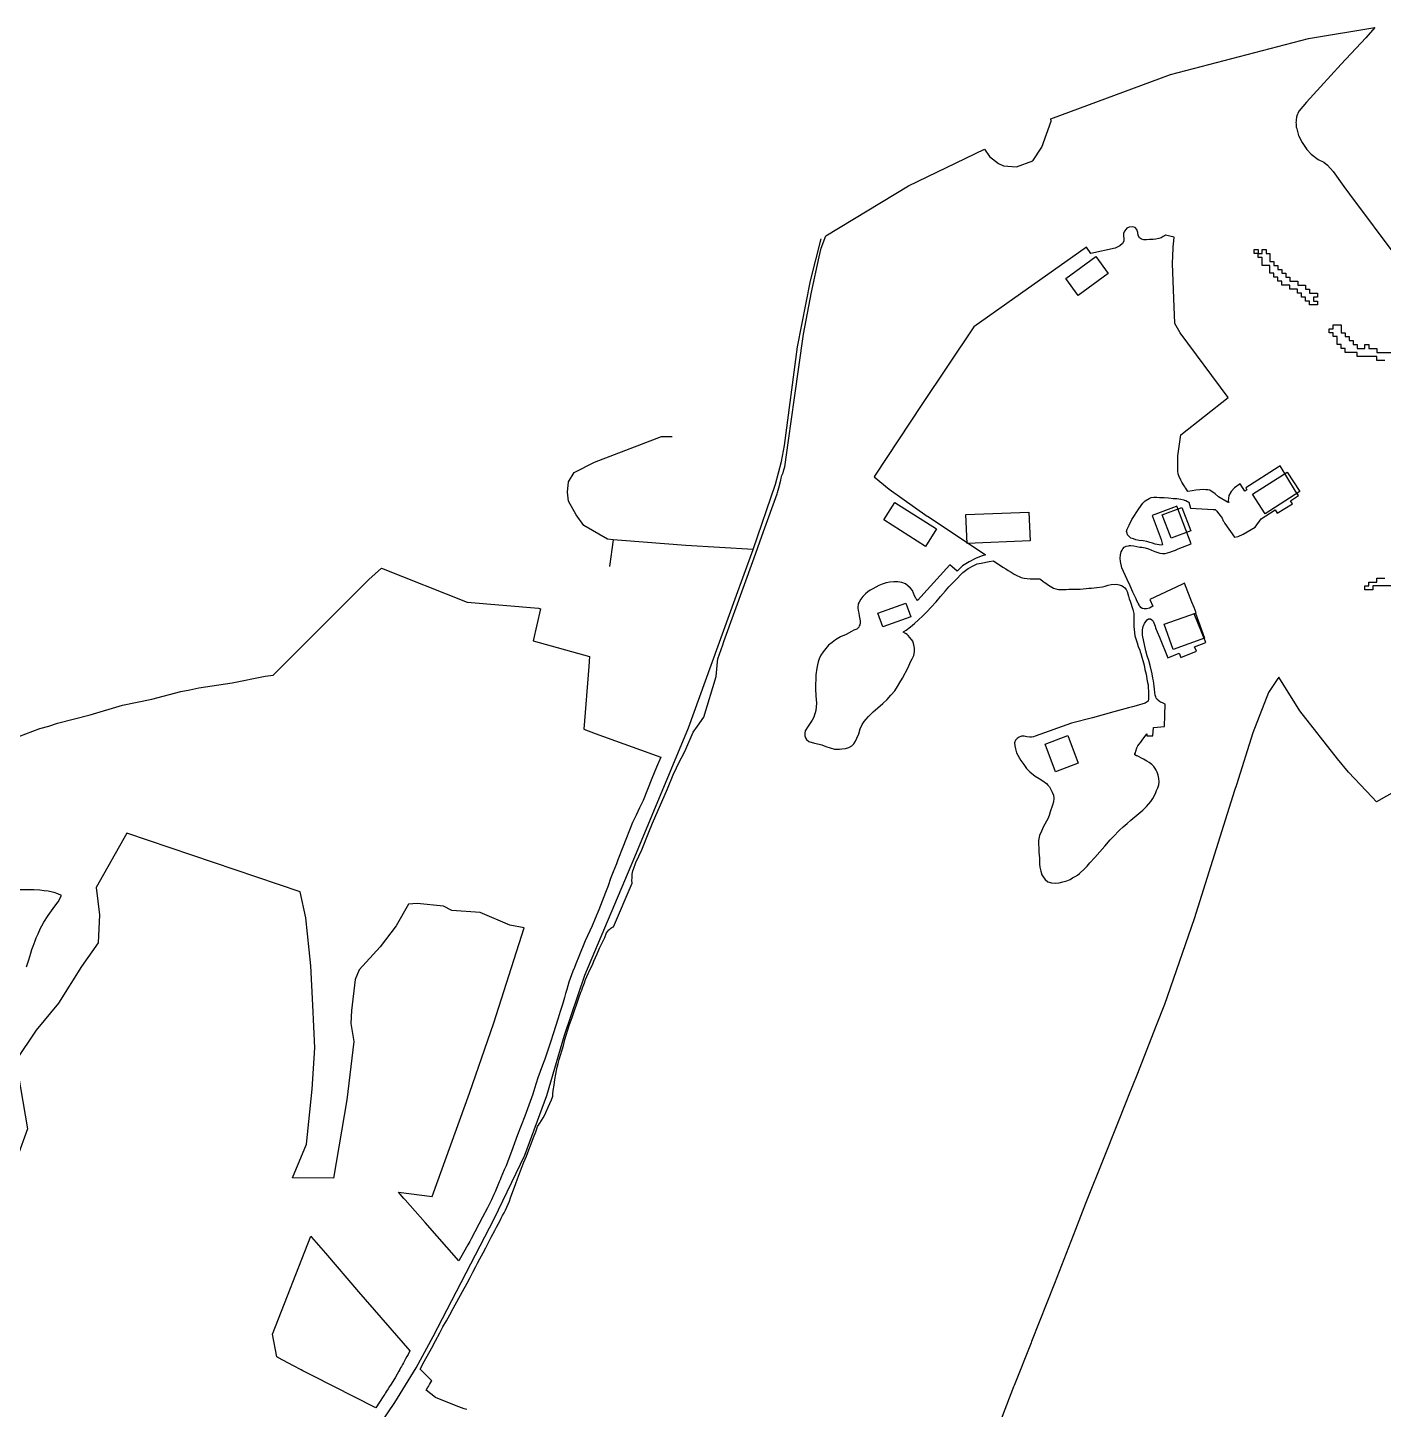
# Model space of a CAD drawing. Header units: metres. Extents: x 553506 to 563855, y 142925 to 150243.
# Drawn here: x 559672 to 560357, y 149386 to 150084 of the extents above; entities that cross this region are included whole.
import ezdxf

# ---------------------------------------------------------------- set-up
doc = ezdxf.new("R2010")
doc.units = ezdxf.units.M
for name, color, linetype in [('C-ANCIENT_WOODLAND', 94, 'Continuous'), ('C-BUILDINGS', 8, 'Continuous'), ('C-FLOOD_ZONE_3', 150, 'Continuous'), ('C-ROADS', 33, 'Continuous')]:
    doc.layers.add(name, color=color, linetype=linetype)

msp = doc.modelspace()

# ---------------------------------------------------------------- linework, layer by layer
at = {"layer": 'C-ANCIENT_WOODLAND'}
for points in [[(559894.0504, 149385.7667), (559892.8054, 149386.2666), (559890.0516, 149387.2663), (559884.5026, 149389.4657), (559878.3023, 149391.915), (559873.6027, 149395.5639), (559874.254, 149396.7736), (559874.7075, 149397.5233), (559875.2682, 149398.5131), (559876.2081, 149400.1726), (559876.406, 149400.3725), (559870.5025, 149406.2209), (559872.605, 149410.1197), (559876.406, 149417.0678), (559878.3023, 149420.5668), (559880.4939, 149424.6548), (559882.0538, 149427.5647), (559883.8018, 149430.6639), (559885.5085, 149433.723), (559887.207, 149436.8221), (559892.0056, 149445.4196), (559894.3555, 149449.7684), (559895.8066, 149452.5676), (559897.2083, 149455.3168), (559898.6017, 149458.116), (559899.5581, 149459.7155), (559900.7536, 149462.0149), (559901.5534, 149463.5145), (559902.3037, 149464.964), (559903.6559, 149467.6233), (559905.0576, 149470.2225), (559906.5005, 149472.8718), (559908.3061, 149476.2708), (559909.1554, 149477.9703), (559909.9551, 149479.4699), (559910.7549, 149481.0195), (559911.5547, 149482.519), (559912.206, 149483.8186), (559912.9563, 149485.1683), (559913.6077, 149486.5179), (559914.4075, 149488.0174), (559915.0506, 149489.567), (559915.603, 149491.1166), (559916.1554, 149492.7661), (559918.8021, 149500.014), (559919.808, 149502.4233), (559920.8056, 149505.0226), (559921.8033, 149507.7218), (559923.0071, 149510.8209), (559924.3015, 149513.92), (559925.5053, 149517.1191), (559926.6514, 149520.1183), (559927.8057, 149523.2174), (559929.0012, 149526.2165), (559929.5042, 149527.6161), (559929.9082, 149528.9157), (559930.6008, 149530.1154), (559930.6585, 149530.3153), (559931.0048, 149530.6153), (559931.9035, 149531.9149), (559932.6538, 149533.3145), (559933.503, 149534.7141), (559934.0554, 149536.0137), (559935.3005, 149538.623), (559936.0508, 149540.4225), (559936.9082, 149542.3219), (559937.5019, 149544.2214), (559937.6008, 149545.1211), (559937.807, 149547.1205), (559938.2027, 149549.8198), (559938.6067, 149552.619), (559939.052, 149555.3182), (559939.4065, 149557.1177), (559939.8023, 149558.9172), (559940.3052, 149560.7166), (559940.8082, 149562.7161), (559942.9024, 149569.7141), (559943.6527, 149572.8232), (559945.9036, 149579.9211), (559947.3053, 149584.02), (559948.6575, 149588.0188), (559949.6551, 149590.918), (559950.8012, 149593.8172), (559951.8071, 149596.7163), (559952.3018, 149597.816), (559952.6563, 149598.9157), (559953.5055, 149601.515), (559954.058, 149603.1145), (559954.8083, 149604.6141), (559956.6057, 149608.6229), (559957.5456, 149610.5624), (559958.2877, 149612.4118), (559959.9614, 149616.0908), (559961.2229, 149618.91), (559962.4844, 149621.6192), (559963.8366, 149624.3384), (559964.6859, 149626.6678), (559965.4032, 149627.6375), (559965.8154, 149628.2173), (559966.3184, 149628.5872), (559966.912, 149629.0671), (559967.316, 149629.347), (559967.7118, 149629.5369), (559968.2147, 149629.8169), (559977.6966, 149651.8606), (559977.5811, 149653.3401), (559977.6141, 149654.3199), (559977.5976, 149655.3995), (559977.6718, 149656.3793), (559977.845, 149657.169), (559978.0676, 149658.0388), (559978.282, 149658.8186), (559979.461, 149662.2276), (559981.0276, 149665.4267), (559982.4952, 149668.7257), (559986.0983, 149677.6732), (559987.8875, 149682.1419), (559995.4564, 149699.417), (559998.3175, 149706.6149), (560000.0077, 149710.0339), (560001.1373, 149712.3433), (560004.2209, 149718.3715), (560008.5331, 149728.0588), (560010.6108, 149731.0879), (560013.8347, 149735.7366), (560020.0844, 149756.2507), (560020.8017, 149763.7385), (560020.9831, 149765.2381), (560023.4319, 149772.1961), (560023.9266, 149773.9356), (560039.3119, 149816.2135), (560044.0363, 149829.4497), (560050.9622, 149848.4943), (560051.1518, 149849.2941), (560051.7207, 149851.6134), (560052.7678, 149855.5123), (560053.0564, 149856.522), (560053.3367, 149857.8216), (560053.6253, 149858.4214), (560053.9139, 149859.2212), (560054.2932, 149860.7208), (560054.8786, 149862.1304), (560056.6018, 149875.4566), (560059.7514, 149896.9904), (560064.2037, 149929.3212), (560068.2521, 149950.4551), (560072.152, 149968.26), (560073.2073, 149972.6188), (560075.5, 149978.852), (560117.3036, 150004.2066), (560155.7909, 150022.7561), (560158.2634, 150019.0255), (560162.8641, 150015.4065), (560165.3459, 150014.2569), (560171.8348, 150013.827), (560180.1211, 150016.8161), (560184.7383, 150023.8141), (560189.3473, 150036.8904), (560189.335, 150038.1127), (560249.783, 150060.3861), (560319.4507, 150078.6923), (560353.0341, 150084.1421), (560348.5017, 150078.9183), (560348.5017, 150078.9183), (560335.9032, 150065.6222), (560325.5062, 150054.2154), (560318.5062, 150046.5176), (560314.7052, 150042.1189), (560314.1033, 150040.9192), (560313.9054, 150040.3194), (560313.8065, 150040.1194), (560313.4025, 150038.9198), (560313.2046, 150037.5202), (560313.2046, 150036.9204), (560313.1057, 150036.2206), (560313.2046, 150035.5208), (560313.2046, 150034.721), (560313.3035, 150033.9212), (560313.5014, 150033.1215), (560313.5014, 150032.9215), (560314.4084, 150029.6225), (560314.6063, 150029.2226), (560316.2058, 150026.1235), (560318.6051, 150022.6145), (560320.8065, 150020.2151), (560324.4014, 150017.5159), (560327.3036, 150016.1163), (560329.1011, 150014.7167), (560331.9044, 150011.4177), (560337.4038, 150003.8198), (560340.2072, 150000.0209), (560364.662, 149967.2403)], [(559664.1864, 149724.6655), (559678.345, 149729.9318), (559682.8752, 149731.1269), (559687.2865, 149732.7053), (559703.8141, 149736.8452), (559720.1004, 149741.8508), (559734.9054, 149744.8522), (559749.5119, 149748.7053), (559754.1375, 149749.4506), (559758.6823, 149750.589), (559775.536, 149753.089), (559792.2346, 149756.4742), (559796.2214, 149756.8816), (559844.6699, 149805.3301), (559850.9819, 149811.051), (559894.2153, 149793.8599), (559930.2545, 149790.8208), (559931.4005, 149790.5209), (559927.6078, 149774.2155), (559956.0615, 149766.3278), (559955.7647, 149761.2593), (559953.184, 149729.6383), (559958.9226, 149727.4289), (559992.0924, 149715.5723), (559989.9322, 149710.3738), (559987.6648, 149704.7754), (559985.4964, 149699.177), (559983.2207, 149693.5786), (559981.3574, 149689.8297), (559979.6836, 149686.1707), (559977.8615, 149682.4118), (559972.8814, 149669.9854), (559970.4986, 149663.6672), (559969.7318, 149661.6378), (559968.8743, 149659.5983), (559968.1158, 149657.5589), (559966.8048, 149654.0999), (559965.5021, 149650.5409), (559964.2076, 149647.0819), (559962.5256, 149642.7032), (559960.7859, 149638.3144), (559959.005, 149634.0357), (559957.3807, 149630.1768), (559953.8931, 149622.7589), (559950.6528, 149614.8212), (559949.2016, 149611.0222), (559948.5008, 149609.1228), (559947.6516, 149607.3233), (559947.0084, 149605.5138), (559946.3076, 149603.7143), (559945.6562, 149601.8149), (559945.2028, 149600.0154), (559944.6586, 149598.1159), (559944.0072, 149596.1165), (559943.4053, 149594.1171), (559942.4077, 149590.5181), (559941.3029, 149587.0191), (559940.3052, 149583.5201), (559937.807, 149575.7223), (559936.6032, 149571.9234), (559934.6079, 149565.9152), (559933.503, 149562.916), (559932.4064, 149559.8169), (559931.2027, 149556.6178), (559930.0566, 149553.4187), (559928.3086, 149548.0203), (559927.4017, 149545.2211), (559926.0577, 149541.5221), (559923.5018, 149534.1143), (559921.6549, 149529.3156), (559919.808, 149524.617), (559916.6584, 149516.2194), (559915.4051, 149512.6204), (559914.0035, 149509.0214), (559913.0553, 149507.022), (559912.206, 149504.9226), (559911.3073, 149502.9232), (559910.9033, 149501.9235), (559910.4086, 149500.8138), (559910.153, 149500.014), (559908.4051, 149495.8152), (559907.8032, 149494.4656), (559906.6076, 149491.8663), (559905.9563, 149490.4667), (559905.206, 149489.1171), (559904.5051, 149487.7675), (559901.9574, 149483.0189), (559896.3013, 149472.072), (559895.6005, 149470.7724), (559894.6028, 149469.0229), (559892.5086, 149465.264), (559890.0021, 149460.9152), (559873.0008, 149480.2697), (559863.0078, 149491.7664), (559862.3564, 149492.4662), (559859.6367, 149495.6745), (559876.5887, 149493.4634), (559895.3903, 149545.766), (559895.3903, 149545.766), (559907.6968, 149581.3181), (559923.0799, 149629.1767), (559915.9011, 149630.5441), (559900.8599, 149637.0392), (559886.5023, 149638.0647), (559882.4001, 149640.1158), (559869.0681, 149641.4832), (559864.6241, 149641.1413), (559858.4708, 149630.2022), (559850.2665, 149619.605), (559839.6693, 149607.9822), (559837.6182, 149603.1963), (559835.9089, 149587.4713), (559835.5671, 149580.9762), (559836.9345, 149571.7464), (559833.516, 149542.3475), (559826.6791, 149502.6933), (559806.0636, 149502.9373), (559813.1293, 149519.895), (559815.9556, 149547.8046), (559817.3687, 149568.6484), (559816.3089, 149590.1988), (559815.249, 149609.9828), (559812.776, 149634.3595), (559809.9497, 149647.431), (559722.335, 149677.107), (559706.7904, 149649.5507), (559708.5568, 149635.7726), (559707.8503, 149621.6412), (559699.3714, 149609.6295), (559687.713, 149591.2586), (559676.4079, 149577.4805), (559666.1626, 149562.2893), (559672.1684, 149527.6673), (559666.8692, 149513.1826)], [(560370.2604, 149702.1362), (560353.7621, 149692.9388), (560351.5945, 149695.2288), (560339.663, 149707.8345), (560334.1635, 149714.6426), (560315.1669, 149738.8357), (560304.4648, 149755.9408), (560303.6652, 149754.7576), (560299.2622, 149748.243), (560291.2645, 149727.7388), (560283.0606, 149701.4364), (560282.1619, 149698.6372), (560261.7637, 149633.8357), (560246.6669, 149590.5381), (560242.5609, 149579.8412), (560232.6668, 149554.7384), (560228.3629, 149543.9414), (560227.761, 149542.6418), (560216.3663, 149513.8401), (560206.7609, 149489.9369), (560201.6654, 149476.7407), (560191.0623, 149449.4385), (560179.4615, 149420.1369), (560179.2636, 149419.537), (560170.7629, 149398.0432), (560170.4661, 149397.3434), (560123.8073, 149275.2183)], [(559671.6069, 149609.5227), (559672.8024, 149613.1216), (559673.8083, 149616.5207), (559674.303, 149618.3202), (559674.9049, 149620.0197), (559675.9438, 149622.7589), (559676.5045, 149624.2185), (559677.5021, 149626.2179), (559678.6564, 149629.0171), (559679.4067, 149630.3167), (559680.4044, 149632.1162), (559682.6058, 149635.5152), (559684.2054, 149637.8146), (559685.9038, 149640.2139), (559687.6023, 149642.4233), (559689.3008, 149645.6223), (559687.4044, 149646.4221), (559685.607, 149647.0219), (559684.8072, 149647.3219), (559682.6058, 149647.7217), (559680.5033, 149648.0217), (559678.3019, 149648.2216), (559675.3007, 149648.4215), (559659.8082, 149648.4215)]]:
    msp.add_lwpolyline(points, dxfattribs=at)
for points in [[(560234.1509, 149977.9372), (560233.4666, 149979.1269), (560233.1533, 149980.6865), (560232.6586, 149982.0661), (560231.9083, 149983.0658), (560230.4654, 149983.5057), (560228.7752, 149983.3157), (560227.6538, 149982.7559), (560226.582, 149981.5062), (560225.9636, 149980.2566), (560225.9059, 149979.0069), (560226.1532, 149977.3774), (560226.0873, 149976.1877), (560225.4029, 149975.0681), (560224.0837, 149973.9384), (560221.7751, 149972.6288), (560209.4075, 149970.0895), (560207.3215, 149973.1586), (560150.3069, 149933.0201), (560124.1041, 149893.6214), (560100.5067, 149858.0216), (560100.0038, 149857.2218), (560107.5068, 149850.9236), (560126.8085, 149837.3175), (560127.2043, 149837.1175), (560156.2763, 149817.7231), (560154.1161, 149817.0033), (560151.1727, 149815.8436), (560147.9653, 149814.2341), (560146.2668, 149813.2344), (560144.5684, 149812.1347), (560141.9629, 149809.4355), (560138.1619, 149812.7345), (560121.8615, 149794.7397), (560121.4657, 149795.1396), (560121.2678, 149795.5394), (560120.9627, 149795.8394), (560120.3609, 149797.039), (560119.8661, 149798.4386), (560119.2643, 149799.6383), (560118.2666, 149800.9379), (560116.9639, 149802.1376), (560115.7684, 149803.0373), (560113.9627, 149803.7371), (560111.9674, 149804.037), (560109.9638, 149804.137), (560107.9685, 149803.937), (560105.965, 149803.5372), (560103.9614, 149802.8374), (560102.3619, 149802.2375), (560100.8613, 149801.4378), (560099.3607, 149800.538), (560097.9673, 149799.8382), (560096.7635, 149799.0384), (560095.568, 149798.0387), (560094.2652, 149796.7391), (560093.1686, 149795.3395), (560092.3606, 149793.8399), (560091.9649, 149792.9402), (560091.668, 149790.9408), (560091.8659, 149789.6411), (560092.1627, 149788.2415), (560092.4678, 149786.9419), (560092.8636, 149784.3426), (560092.8636, 149783.143), (560092.6657, 149782.4432), (560092.4678, 149781.8434), (560092.1627, 149781.2435), (560091.1651, 149780.2338), (560089.7634, 149779.634), (560088.4607, 149778.9342), (560085.7646, 149777.5346), (560082.9613, 149776.235), (560080.463, 149774.7354), (560078.6656, 149773.4358), (560076.9671, 149772.0362), (560075.4665, 149770.4366), (560074.1638, 149768.7371), (560072.9682, 149767.0376), (560072.1685, 149765.1381), (560071.6655, 149763.6386), (560071.2615, 149762.139), (560070.9647, 149760.5395), (560070.5607, 149757.1404), (560070.3628, 149750.0425), (560070.5607, 149746.4435), (560070.7668, 149742.7346), (560070.4617, 149739.1356), (560070.1649, 149737.9359), (560069.8681, 149736.8362), (560069.4641, 149735.6366), (560068.5654, 149734.137), (560066.5618, 149731.1379), (560065.1684, 149728.7386), (560064.8633, 149727.5389), (560064.9623, 149726.3392), (560065.2674, 149725.2396), (560065.861, 149724.3398), (560066.9658, 149723.4401), (560069.7609, 149722.6403), (560072.1685, 149722.0405), (560073.4629, 149721.7406), (560075.5654, 149720.9408), (560077.7669, 149720.141), (560079.9683, 149719.5412), (560082.4666, 149719.5412), (560083.6621, 149719.7411), (560085.4678, 149719.9411), (560087.1662, 149720.341), (560088.6668, 149721.1407), (560089.7634, 149722.2404), (560090.5632, 149723.64), (560091.264, 149725.0396), (560092.2617, 149727.339), (560092.9625, 149729.7383), (560093.9684, 149732.0376), (560094.9661, 149733.4372), (560095.9637, 149734.7368), (560097.1675, 149736.0365), (560099.4679, 149738.3358), (560101.8672, 149740.4352), (560104.3654, 149742.5346), (560106.4679, 149744.634), (560108.4632, 149746.8434), (560110.3678, 149749.0427), (560111.7613, 149751.1421), (560112.965, 149753.2415), (560114.3667, 149755.4409), (560117.1618, 149760.8394), (560118.3655, 149763.6386), (560119.1653, 149765.2381), (560119.9651, 149766.9376), (560120.3609, 149768.6371), (560120.3609, 149770.5366), (560119.9651, 149772.3361), (560119.4621, 149774.0356), (560117.9615, 149776.035), (560117.1618, 149776.9348), (560116.5681, 149777.5346), (560115.8673, 149778.0345), (560114.6635, 149778.7343), (560114.9686, 149779.0342), (560116.1641, 149779.734), (560118.2666, 149781.3435), (560120.3609, 149783.043), (560122.3644, 149784.8425), (560124.5658, 149786.8419), (560126.7673, 149789.0413), (560128.8615, 149791.2407), (560131.2608, 149793.9399), (560133.5612, 149796.7391), (560135.9605, 149799.5383), (560137.7662, 149801.5377), (560139.7615, 149803.6371), (560141.765, 149805.6366), (560143.7686, 149807.8359), (560144.7662, 149808.8356), (560147.4624, 149810.8351), (560149.9524, 149812.2547), (560151.9642, 149813.1144), (560153.976, 149813.5443), (560158.1315, 149814.404), (560160.3576, 149814.714), (560165.0656, 149811.5349), (560166.4672, 149810.6351), (560167.7617, 149809.8354), (560169.1634, 149808.9356), (560170.664, 149808.0359), (560172.0656, 149807.2361), (560173.5662, 149806.5363), (560174.2671, 149806.2364), (560174.9679, 149806.0364), (560175.7677, 149805.9365), (560178.7606, 149805.6366), (560183.5675, 149805.6366), (560184.0622, 149805.4366), (560185.3649, 149804.3369), (560185.8679, 149803.937), (560186.6676, 149803.3372), (560188.0611, 149802.3375), (560188.968, 149801.8376), (560189.7678, 149801.3378), (560190.6665, 149800.9379), (560191.7631, 149800.538), (560193.0658, 149800.2381), (560194.2613, 149800.1381), (560195.663, 149800.1381), (560197.0647, 149800.2381), (560198.3674, 149800.3381), (560199.7608, 149800.438), (560200.1648, 149800.438), (560204.0647, 149800.438), (560205.6643, 149800.538), (560207.1649, 149800.638), (560208.4676, 149800.8379), (560209.7621, 149800.9379), (560211.1637, 149801.1378), (560212.5654, 149801.2378), (560215.3604, 149801.6377), (560216.7621, 149801.9376), (560218.2627, 149802.4375), (560219.6644, 149802.7374), (560222.4677, 149802.9373), (560223.7622, 149802.6374), (560224.7681, 149802.2375), (560224.9247, 149802.1575), (560225.7657, 149801.7377), (560226.6644, 149801.0379), (560227.2663, 149800.1381), (560227.761, 149799.2384), (560228.4619, 149796.8391), (560228.7669, 149795.5394), (560229.3606, 149794.2398), (560230.7622, 149790.041), (560231.1662, 149788.1416), (560231.2652, 149786.1421), (560231.2652, 149781.4435), (560231.3641, 149780.0339), (560231.7681, 149776.8348), (560232.2628, 149775.2353), (560232.8647, 149773.3358), (560233.4666, 149771.4363), (560234.1674, 149769.6369), (560234.3653, 149768.6371), (560234.6621, 149767.8374), (560235.264, 149766.0379), (560235.767, 149764.3384), (560236.3606, 149762.039), (560236.7646, 149759.7397), (560237.3665, 149757.4403), (560237.9684, 149753.8414), (560238.3642, 149752.0419), (560238.661, 149747.2433), (560238.5621, 149746.1436), (560238.5621, 149744.9339), (560238.3642, 149743.8342), (560236.9625, 149742.7346), (560232.4607, 149741.4349), (560230.5643, 149740.9351), (560228.5608, 149740.4352), (560224.7681, 149739.4355), (560222.9624, 149738.9356), (560221.165, 149738.3358), (560210.265, 149735.3367), (560199.7608, 149732.6374), (560181.3661, 149726.1393), (560180.4674, 149725.8394), (560179.5686, 149725.6394), (560178.5627, 149725.5395), (560177.1611, 149725.7394), (560175.7677, 149726.0393), (560174.366, 149726.0393), (560173.2612, 149725.6394), (560172.1646, 149724.9396), (560171.4637, 149724.0399), (560170.9608, 149722.7403), (560171.068, 149721.2407), (560171.3648, 149719.6412), (560171.9667, 149717.6417), (560174.1681, 149713.8428), (560175.5615, 149711.7434), (560176.9632, 149709.834), (560178.6617, 149708.0345), (560181.3661, 149705.9351), (560183.3614, 149704.7354), (560185.266, 149703.5358), (560187.0634, 149702.1362), (560187.7642, 149701.3364), (560188.564, 149700.4367), (560189.1659, 149699.4369), (560189.9657, 149697.8374), (560190.5676, 149696.2379), (560190.7654, 149694.6383), (560190.6665, 149692.9388), (560190.1635, 149691.2393), (560188.968, 149687.8403), (560188.3661, 149686.0408), (560187.6653, 149684.3413), (560185.5628, 149680.4424), (560184.4662, 149678.143), (560183.5675, 149675.8437), (560182.9656, 149673.4344), (560182.9656, 149672.0348), (560183.1635, 149669.0356), (560183.2624, 149667.4361), (560183.4686, 149664.437), (560183.4686, 149661.3378), (560183.6664, 149659.8383), (560184.1611, 149657.9388), (560184.763, 149656.0394), (560185.7607, 149654.4398), (560186.3626, 149653.74), (560187.7642, 149652.5404), (560189.5617, 149651.9405), (560191.5652, 149651.8406), (560193.4616, 149652.0405), (560195.3662, 149652.4404), (560197.2625, 149653.0402), (560199.0682, 149653.74), (560200.2637, 149654.4398), (560201.5665, 149655.1396), (560202.762, 149655.9394), (560203.7679, 149656.7392), (560204.2626, 149657.239), (560205.9611, 149658.7386), (560207.5606, 149660.4381), (560208.9623, 149662.0376), (560211.5677, 149664.8368), (560213.967, 149667.636), (560216.4653, 149670.4352), (560219.2686, 149673.6343), (560220.761, 149675.2339), (560223.9683, 149678.6429), (560225.7657, 149680.2424), (560227.761, 149682.0419), (560229.7646, 149683.6415), (560233.7634, 149687.0405), (560235.668, 149688.74), (560237.5644, 149690.5395), (560239.7658, 149693.1387), (560240.7635, 149694.5383), (560242.1651, 149697.1376), (560242.6681, 149698.6372), (560243.2617, 149700.0368), (560243.7647, 149701.5363), (560243.9626, 149703.0359), (560243.7647, 149704.6355), (560243.5668, 149706.335), (560242.9649, 149707.8345), (560242.5609, 149708.9342), (560241.9673, 149709.834), (560241.2664, 149710.7337), (560240.2605, 149711.8434), (560238.9661, 149712.7431), (560237.7623, 149713.5429), (560236.1627, 149714.5426), (560232.9637, 149716.1422), (560232.5679, 149716.2421), (560231.7681, 149716.642), (560231.7681, 149717.1419), (560231.966, 149717.7417), (560232.1639, 149718.4415), (560232.7658, 149720.241), (560233.2605, 149721.1407), (560233.9613, 149722.1404), (560234.6621, 149723.0402), (560235.4619, 149724.0399), (560237.7623, 149727.339), (560237.7623, 149726.2393), (560240.7635, 149726.2393), (560241.1675, 149730.538), (560246.6669, 149731.0379), (560246.8648, 149736.6363), (560246.9638, 149742.2347), (560245.7682, 149742.9345), (560244.6634, 149743.3344), (560244.1874, 149743.6521), (560243.7647, 149743.9342), (560242.9649, 149744.634), (560242.7646, 149744.981), (560242.5609, 149745.3338), (560242.2641, 149746.0436), (560241.9673, 149746.8434), (560241.7611, 149748.243), (560241.6622, 149749.8425), (560241.5633, 149751.3421), (560241.3654, 149752.6417), (560241.1675, 149754.0413), (560240.7635, 149755.4409), (560240.4667, 149757.6403), (560239.4608, 149761.8391), (560238.7682, 149764.3384), (560237.9684, 149766.7377), (560237.2676, 149769.237), (560235.6351, 149777.0747), (560235.6351, 149779.8739), (560235.9319, 149781.5035), (560236.4925, 149782.7231), (560236.6518, 149783.0002), (560237.2511, 149784.0427), (560237.9684, 149784.9025), (560238.6775, 149785.3124), (560239.5432, 149785.3124), (560240.2523, 149784.9025), (560240.9119, 149784.1427), (560241.9425, 149781.6634), (560242.1487, 149780.7637), (560243.0206, 149778.7497), (560244.144, 149776.155), (560248.3324, 149765.758), (560254.137, 149768.0973), (560255.0357, 149765.8579), (560262.8273, 149768.987), (560261.9121, 149771.2264), (560267.5929, 149773.5157), (560261.7637, 149787.9916), (560262.6953, 149788.4115), (560261.6156, 149791.13), (560260.5197, 149793.8892), (560256.7671, 149803.3372), (560255.4666, 149802.7321), (560239.3618, 149795.2395), (560240.7635, 149791.8405), (560239.1639, 149790.8408), (560237.5644, 149790.4409), (560236.3606, 149790.4409), (560235.363, 149790.6408), (560234.7611, 149791.0407), (560234.3653, 149791.6406), (560233.9613, 149792.1404), (560233.8203, 149792.4016), (560233.3677, 149793.2401), (560232.7658, 149794.4398), (560232.4607, 149795.5394), (560230.7622, 149798.8385), (560229.3606, 149802.0376), (560227.761, 149805.2367), (560225.1638, 149811.235), (560224.463, 149814.434), (560224.3641, 149816.0436), (560224.463, 149817.7431), (560224.7681, 149819.2427), (560225.2628, 149820.1424), (560225.6668, 149820.8422), (560226.2604, 149821.542), (560227.3653, 149822.0419), (560228.4619, 149822.3418), (560228.9978, 149822.3818), (560229.6656, 149822.4417), (560231.1662, 149822.3418), (560232.6668, 149821.9419), (560234.1674, 149821.642), (560235.1651, 149821.542), (560236.9625, 149821.3421), (560238.661, 149820.7422), (560240.1616, 149820.0424), (560241.7611, 149819.3426), (560244.3666, 149818.5429), (560245.7682, 149818.3429), (560246.9638, 149818.4429), (560248.1675, 149818.7428), (560249.3631, 149819.1427), (560250.7647, 149819.5426), (560252.2653, 149820.1424), (560253.667, 149820.7422), (560260.1641, 149823.2415), (560257.5669, 149830.3395), (560252.9662, 149842.3361), (560251.21, 149841.6618), (560240.4667, 149837.5374), (560244.9685, 149825.5409), (560245.7682, 149822.8416), (560244.9685, 149822.6417), (560243.9626, 149822.8416), (560242.9649, 149822.9416), (560241.9673, 149823.1415), (560240.5656, 149823.6414), (560239.2629, 149824.0413), (560237.7623, 149824.4412), (560235.9649, 149824.7411), (560233.9613, 149824.941), (560232.1639, 149825.3409), (560230.9684, 149825.7408), (560230.3335, 149826.0007), (560229.7646, 149826.2407), (560228.7669, 149827.0404), (560228.1966, 149827.7035), (560228.165, 149827.7402), (560228.0826, 149827.9202), (560227.761, 149828.64), (560227.5631, 149829.5397), (560227.761, 149830.6394), (560228.264, 149831.6391), (560228.7669, 149832.7388), (560230.1686, 149835.638), (560233.7634, 149841.0364), (560235.767, 149843.8356), (560236.9625, 149845.0353), (560238.9661, 149846.2349), (560239.9637, 149846.6348), (560241.3654, 149846.8348), (560242.767, 149846.8348), (560244.1604, 149846.7348), (560246.568, 149846.7348), (560248.7612, 149846.5348), (560251.2677, 149846.2349), (560252.9662, 149846.135), (560254.9615, 149845.935), (560256.4116, 149845.5103), (560256.6682, 149845.4352), (560257.468, 149845.1352), (560258.2677, 149844.7354), (560258.9686, 149844.3355), (560259.2795, 149843.1695), (560259.7683, 149841.3363), (560271.219, 149840.6953), (560272.2679, 149840.6365), (560273.1666, 149839.7368), (560274.0653, 149838.6371), (560274.8651, 149837.6374), (560275.7638, 149836.3378), (560276.3657, 149834.9382), (560276.6394, 149834.5423), (560277.2644, 149833.6385), (560282.0383, 149826.6405), (560283.9016, 149826.9305), (560286.4823, 149828.2201), (560292.526, 149831.6691), (560295.4777, 149835.8679), (560302.6509, 149840.4066), (560303.7228, 149838.7171), (560311.3165, 149843.5157), (560310.3106, 149845.0953), (560314.3919, 149847.6745), (560312.9737, 149849.9239), (560305.2234, 149862.6802), (560304.0859, 149861.9614), (560287.7274, 149851.6234), (560288.3375, 149850.6337), (560287.2179, 149849.9406), (560284.9606, 149853.584), (560282.1409, 149851.5846), (560280.327, 149849.7052), (560279.2717, 149847.6359), (560278.9583, 149845.0164), (560279.136, 149844.1544), (560278.5176, 149844.3755), (560273.9416, 149847.1147), (560272.3256, 149848.6342), (560269.6624, 149850.3338), (560268.5658, 149850.5437), (560267.5682, 149850.6437), (560266.3644, 149850.7436), (560264.567, 149850.6437), (560262.5634, 149850.3338), (560260.6671, 149850.0338), (560258.5646, 149849.7339), (560257.9627, 149850.5437), (560257.3608, 149851.5434), (560257.1388, 149851.896), (560256.6682, 149852.6431), (560255.4644, 149854.4426), (560254.9615, 149855.4423), (560253.9638, 149857.6417), (560253.667, 149858.7414), (560253.4609, 149860.041), (560253.3619, 149861.4406), (560253.3619, 149865.2395), (560253.4609, 149867.7388), (560253.7659, 149870.1381), (560254.9615, 149878.3357), (560278.8722, 149897.2603), (560254.6729, 149929.961), (560251.9438, 149934.6896), (560251.9355, 149934.7996), (560251.6305, 149943.0972), (560251.4326, 149947.196), (560250.8142, 149965.0209), (560251.0121, 149972.6188), (560251.0863, 149973.3086), (560251.4161, 149976.4177), (560251.614, 149978.2172), (560247.1369, 149979.2169), (560246.6505, 149979.0069), (560245.9661, 149978.5671), (560245.0262, 149978.0072), (560243.9049, 149977.5674), (560242.3383, 149977.1875), (560240.9036, 149977.0675), (560239.0815, 149977.0075), (560237.5232, 149976.9375), (560236.2122, 149976.9375), (560235.1568, 149977.1875), (560234.1509, 149977.9372)], [(559814.9555, 149403.5216), (559814.0074, 149404.0215), (559813.0015, 149404.5213), (559811.303, 149405.4211), (559810.4043, 149405.9209), (559806.6033, 149407.9204), (559798.6459, 149412.1822), (559798.1544, 149412.4454), (559795.8531, 149423.928), (559815.2374, 149473.4581), (559815.6564, 149472.9718), (559822.6564, 149464.8141), (559839.4021, 149445.3697), (559858.6544, 149423.266), (559865.3576, 149415.4682), (559864.4012, 149413.6687), (559863.8075, 149412.569), (559863.2056, 149411.5193), (559862.6037, 149410.4197), (559862.1585, 149409.4699), (559861.6061, 149408.5202), (559861.1526, 149407.6205), (559860.6579, 149406.8207), (559860.2044, 149406.0709), (559859.751, 149405.2711), (559858.003, 149402.222), (559855.8016, 149398.623), (559855.0513, 149397.4234), (559854.301, 149396.2637), (559853.5507, 149395.064), (559853.056, 149394.3143), (559852.6025, 149393.6145), (559852.2067, 149392.8647), (559850.0053, 149389.5156), (559848.2079, 149386.7164), (559815.9532, 149403.0718), (559814.9555, 149403.5216)]]:
    msp.add_lwpolyline(points, close=True, dxfattribs=at)
at = {"layer": 'C-BUILDINGS'}
for points in [[(560196.847, 149957.3887), (560212.0102, 149968.4244), (560218.266, 149959.8826), (560203.1032, 149948.8357), (560196.847, 149957.3887)], [(560291.1319, 149848.3417), (560308.6862, 149859.5747), (560315.0468, 149849.7007), (560297.4925, 149838.4676), (560291.1319, 149848.3417)], [(560104.7917, 149835.3469), (560110.4219, 149844.1706), (560131.4836, 149830.8038), (560125.8534, 149821.9801), (560104.7917, 149835.3469)], [(560146.2978, 149838.033), (560178.2095, 149839.3404), (560178.8103, 149824.79), (560146.8989, 149823.4714), (560146.2978, 149838.033)], [(560250.1095, 149826.1362), (560245.5953, 149837.9823), (560255.4862, 149841.7303), (560260.0004, 149829.8842), (560250.1095, 149826.1362)], [(560101.9042, 149788.3326), (560116.0035, 149793.3914), (560118.5285, 149786.3803), (560104.4292, 149781.3215), (560101.9042, 149788.3326)], [(560246.5955, 149782.6638), (560262.2993, 149788.2628), (560266.8546, 149775.5498), (560251.1438, 149769.9506), (560246.5955, 149782.6638)], [(560186.3828, 149722.1067), (560197.8443, 149726.371), (560203.0747, 149712.3991), (560191.6132, 149708.1348), (560186.3828, 149722.1067)]]:
    msp.add_lwpolyline(points, close=True, dxfattribs=at)
at = {"layer": 'C-FLOOD_ZONE_3'}
for points in [[(560294.0006, 149972.0006), (560294, 149970), (560291.9994, 149969.9994), (560291.9994, 149972.0006), (560294.0006, 149972.0006)], [(560322.001, 149947.999), (560322.001, 149946.001), (560324.0006, 149946.0006), (560324.0007, 149943.9995), (560319.9994, 149943.9994), (560319.999, 149945.999), (560317.9994, 149945.9994), (560317.999, 149947.999), (560315.9994, 149947.9994), (560315.999, 149949.999), (560313.9994, 149949.9994), (560313.999, 149951.999), (560311.999, 149951.999), (560309.9994, 149951.9994), (560309.999, 149953.999), (560305.9994, 149953.9994), (560305.999, 149955.999), (560303.9994, 149955.9994), (560303.999, 149957.999), (560301.9994, 149957.9994), (560301.999, 149959.999), (560299.9994, 149959.9994), (560299.999, 149961.999), (560299.999, 149963.999), (560297.999, 149963.999), (560295.9994, 149963.9994), (560295.999, 149967.999), (560293.9994, 149967.9994), (560294, 149970), (560295.999, 149970.001), (560295.9994, 149972.0006), (560298.0006, 149972.0006), (560298.001, 149970.001), (560300.0006, 149970.0006), (560300.001, 149968.001), (560300.001, 149966.001), (560302.0006, 149966.0006), (560302.001, 149964.001), (560304.0006, 149964.0006), (560304.001, 149962.001), (560306.0006, 149962.0006), (560306.001, 149960.001), (560308.0006, 149960.0006), (560308.001, 149958.001), (560310.0006, 149958.0006), (560310.001, 149956.001), (560312.001, 149956.001), (560314.0006, 149956.0006), (560314.001, 149954.001), (560316.001, 149954.001), (560318.0006, 149954.0006), (560318.001, 149952.001), (560320.0006, 149952.0006), (560320.001, 149950.001), (560324.0006, 149950.0006), (560324.0007, 149947.9995), (560322.001, 149947.999)]]:
    msp.add_lwpolyline(points, close=True, dxfattribs=at)
for points in [[(560357.999, 149915.999), (560353.9994, 149915.9994), (560353.999, 149917.999), (560343.9994, 149917.9994), (560343.999, 149919.999), (560341.999, 149919.999), (560337.9994, 149919.9994), (560337.999, 149921.999), (560335.9994, 149921.9994), (560335.999, 149923.999), (560333.9994, 149923.9994), (560333.999, 149925.999), (560333.999, 149927.999), (560331.9994, 149927.9994), (560331.999, 149929.999), (560329.9994, 149929.9994), (560329.9994, 149932.0006), (560331.999, 149932.001), (560331.9994, 149934.0006), (560334.001, 149934.001), (560336.0006, 149934.0006), (560336.001, 149930.001), (560338.0006, 149930.0006), (560338.001, 149928.001), (560340.0006, 149928.0006), (560340.001, 149926.001), (560342.0006, 149926.0006), (560342.001, 149924.001), (560344.0006, 149924.0006), (560344.001, 149922.001), (560347.999, 149922.001), (560347.9994, 149924.0006), (560350.0006, 149924.0006), (560350.001, 149922.001), (560354.0006, 149922.0006), (560354.001, 149920.001), (560363.999, 149920.001)], [(560361.999, 149801.999), (560356.001, 149801.999), (560352.001, 149801.999), (560352.0006, 149799.9994), (560347.9995, 149799.9993), (560347.9994, 149802.0006), (560349.999, 149802.001), (560349.9994, 149804.0006), (560353.999, 149804.001), (560353.9994, 149806.0006), (560356.001, 149806.001), (560357.999, 149806.001)]]:
    msp.add_lwpolyline(points, dxfattribs=at)
at = {"layer": 'C-ROADS'}
for points in [[(559934.605, 149544.5673), (559943.5604, 149574.9975), (559953.6694, 149605.4081), (559978.9486, 149665.0626), (560006.1093, 149730.2518), (560029.7099, 149795.5084), (560038.7677, 149820.377), (560050.0722, 149853.4296), (560053.1966, 149864.8462), (560054.7232, 149873.041), (560061.152, 149922.8147), (560067.762, 149956.244), (560073.2104, 149977.4633)], [(560038.7677, 149820.377), (560004.8159, 149822.4127), (559972.3922, 149824.9748), (559968.0251, 149825.3952), (559965.2139, 149825.6749), (559953.1805, 149832.59), (559949.4367, 149837.9048), (559945.5448, 149844.8288), (559945.0736, 149849.4109), (559945.566, 149854.6907), (559948.3933, 149859.2753), (559958.6774, 149864.5376), (559992.4675, 149877.5444), (559997.9622, 149877.493)], [(559968.0251, 149825.3952), (559966.2542, 149811.8059)], [(559819.7392, 149336.91), (559841.0747, 149364.8428), (559857.8101, 149389.4381), (559868.4356, 149406.8869), (559877.1422, 149422.6622), (559907.9254, 149482.265), (559923.4173, 149514.4459), (559934.605, 149544.5673)]]:
    msp.add_lwpolyline(points, dxfattribs=at)

doc.saveas('drawing.dxf')
